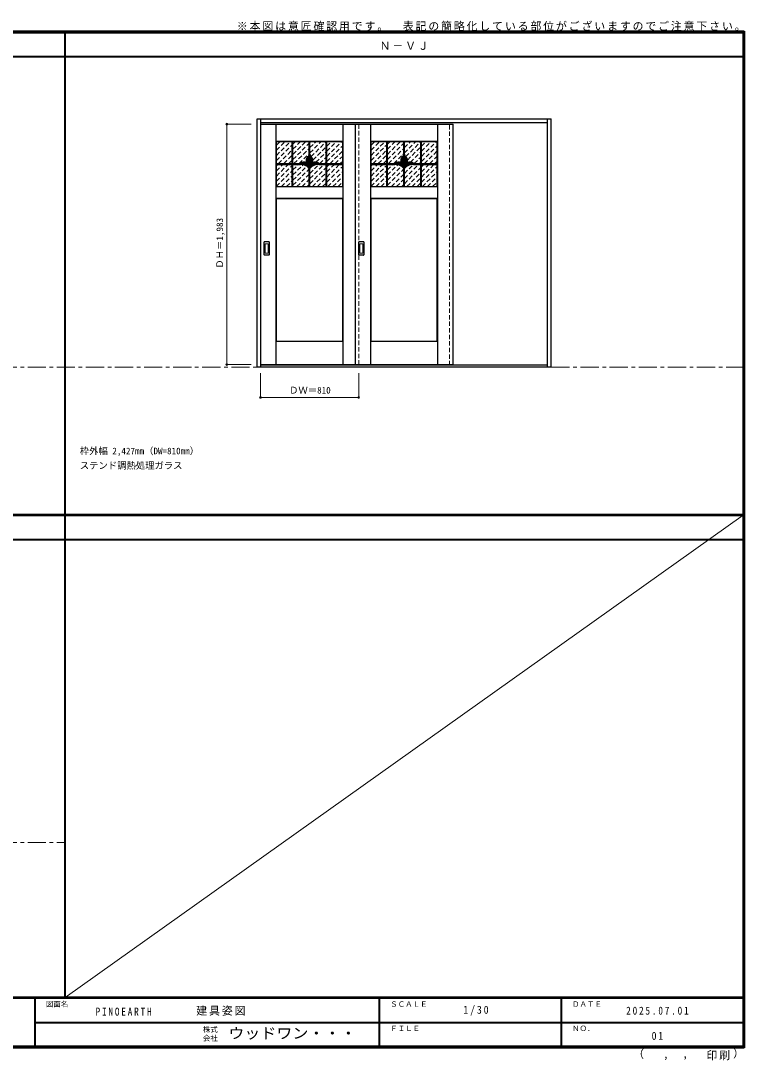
# Model space of a CAD drawing. Units: millimetres, scale not verified. Extents: x -6000 to 5700, y -4307 to 4260.
# Drawn here: x -267 to 5700, y -4307 to 4260 of the extents above; entities that cross this region are included whole.
import ezdxf
from ezdxf.enums import TextEntityAlignment as Align

# ---------------------------------------------------------------- set-up
doc = ezdxf.new("R2010")
doc.units = ezdxf.units.MM
doc.header["$LTSCALE"] = 30
doc.header["$PDMODE"] = 32
doc.header["$PDSIZE"] = 15
doc.linetypes.add('CHAIN1', pattern=[8, 5, -1, 1, -1])
doc.linetypes.add('DASHED1', pattern=[1.8, 1.2, -0.6])
for name, color, linetype, lineweight in [('0-0_補助線', 7, 'CHAIN1', 18), ('0-2_扉', 3, 'Continuous', 25), ('0-3_仕上げ', 4, 'Continuous', 9), ('0-4_枠', 3, 'Continuous', 25), ('0-6_引手', 3, 'Continuous', 25), ('0-B_寸法', 4, 'Continuous', 9), ('0-C_ハッチ', 4, 'DASHED1', 9), ('F-0_補助線', 7, 'Continuous', 18), ('F-1_枠', 6, 'Continuous', 40)]:
    doc.layers.add(name, color=color, linetype=linetype, lineweight=lineweight)
doc.layers.add('0-A_文字', color=7, linetype='Continuous')
doc.layers.add('F-A_文字', color=7, linetype='Continuous')
doc.styles.add('ＭＳ ゴシック', font='')
doc.styles.get('ＭＳ ゴシック').set_extended_font_data('MS Gothic')

msp = doc.modelspace()

# ---------------------------------------------------------------- linework, layer by layer
at = {"layer": '0-0_補助線'}
for p, q in [((-5490, 1406), (5690, 1406)), ((-5490, -2513.25), (100, -2513.25))]:
    msp.add_line(p, q, dxfattribs=at)
at = {"layer": '0-2_扉'}
for p, q in [((1713, 3409), (3300, 3409)), ((2490, 3409), (2490, 1426))]:
    msp.add_line(p, q, dxfattribs=at)
at = {"layer": '0-2_扉', "color": 4, "linetype": 'DASHED1', "lineweight": 9}
msp.add_line((2520, 1426), (2520, 3409), dxfattribs=at)
msp.add_lwpolyline([(1713, 1426), (1710, 1426), (1710, 3409), (1713, 3409)], dxfattribs=at)
at = {"layer": '0-2_扉'}
msp.add_lwpolyline([(1713, 1426), (3300, 1426), (3300, 3409)], dxfattribs=at)
at = {"layer": '0-3_仕上げ', "color": 7, "lineweight": 18}
for p, q in [((1838, 1426), (1838, 3409)), ((1839, 3268), (1839, 3409)), ((1840, 3269), (1840, 3409)), ((2390, 3269), (2390, 3409)), ((2391, 3268), (2391, 3409)), ((2392, 1426), (2392, 3409)), ((2618, 1426), (2618, 3409)), ((2619, 3268), (2619, 3409)), ((2620, 3269), (2620, 3409)), ((3170, 3269), (3170, 3409)), ((3171, 3268), (3171, 3409)), ((3172, 1426), (3172, 3409)), ((1840, 3269), (2390, 3269)), ((2388, 3265), (2391, 3268)), ((2390, 3269), (2391, 3268)), ((2620, 3269), (3170, 3269)), ((3168, 3265), (3171, 3268)), ((3170, 3269), (3171, 3268)), ((1839, 2892), (1842, 2895)), ((1839, 2892), (1840, 2891)), ((1839, 2892), (1839, 2798)), ((1840, 2799), (1840, 2891)), ((1840, 2891), (2390, 2891)), ((2390, 2799), (2390, 2891)), ((2391, 2892), (2391, 2798)), ((2619, 2892), (2622, 2895)), ((2619, 2892), (2620, 2891)), ((2619, 2892), (2619, 2798)), ((2620, 2799), (2620, 2891)), ((2620, 2891), (3170, 2891)), ((3170, 2799), (3170, 2891)), ((3171, 2892), (3171, 2798)), ((1840, 2799), (2390, 2799)), ((2388, 2795), (2391, 2798)), ((2390, 2799), (2391, 2798)), ((2620, 2799), (3170, 2799)), ((3168, 2795), (3171, 2798)), ((3170, 2799), (3171, 2798)), ((1839, 1617), (1842, 1620)), ((1839, 1617), (1840, 1616)), ((1839, 1426), (1839, 1617)), ((1840, 1616), (2390, 1616)), ((1840, 1426), (1840, 1616)), ((2390, 1426), (2390, 1616)), ((2391, 1426), (2391, 1617)), ((2619, 1617), (2622, 1620)), ((2619, 1617), (2620, 1616)), ((2619, 1426), (2619, 1617)), ((2620, 1616), (3170, 1616)), ((2620, 1426), (2620, 1616)), ((3170, 1426), (3170, 1616)), ((3171, 1426), (3171, 1617))]:
    msp.add_line(p, q, dxfattribs=at)
at = {"layer": '0-3_仕上げ', "color": 3, "lineweight": 25}
for p, q in [((1842, 3265), (2388, 3265)), ((1842, 2895), (1842, 3265)), ((1972, 2895), (1972, 3265)), ((1978, 2895), (1978, 3265)), ((2112, 3160.32), (2112, 3265)), ((2118, 3160.32), (2118, 3265)), ((2252, 2895), (2252, 3265)), ((2258, 2895), (2258, 3265)), ((2388, 2895), (2388, 3265)), ((2622, 3265), (3168, 3265)), ((2622, 2895), (2622, 3265)), ((2752, 2895), (2752, 3265)), ((2758, 2895), (2758, 3265)), ((2892, 3160.32), (2892, 3265)), ((2898, 3160.32), (2898, 3265)), ((3032, 2895), (3032, 3265)), ((3038, 2895), (3038, 3265)), ((3168, 2895), (3168, 3265)), ((2124.45, 3136.2), (2092.79, 3104.54)), ((2120.3, 3140.53), (2092.98, 3113.21)), ((2128.67, 3131.93), (2094.19, 3097.45)), ((2132.2, 3126.97), (2096.61, 3091.38)), ((2116.83, 3145.55), (2097.2, 3125.91)), ((2134.96, 3121.25), (2099.84, 3086.13)), ((2136.8, 3114.61), (2103.79, 3081.6)), ((2137.35, 3106.67), (2107.8, 3077.12)), ((2135.44, 3096.28), (2111.25, 3072.09)), ((2904.45, 3136.2), (2872.79, 3104.54)), ((2900.3, 3140.53), (2872.98, 3113.21)), ((2908.67, 3131.93), (2874.19, 3097.45)), ((2912.2, 3126.97), (2876.61, 3091.38)), ((2896.83, 3145.55), (2877.2, 3125.91)), ((2914.96, 3121.25), (2879.84, 3086.13)), ((2916.8, 3114.61), (2883.79, 3081.6)), ((2917.35, 3106.67), (2887.8, 3077.12)), ((2915.44, 3096.28), (2891.25, 3072.09)), ((1842, 3083), (2037.82, 3083)), ((1842, 3077), (2039, 3077)), ((2112, 2895), (2112, 3043.88)), ((2118, 2895), (2118, 3043.88)), ((2190.99, 3077), (2388, 3077)), ((2192.18, 3083), (2388, 3083)), ((2622, 3083), (2817.82, 3083)), ((2622, 3077), (2819, 3077)), ((2892, 2895), (2892, 3043.88)), ((2898, 2895), (2898, 3043.88)), ((2970.99, 3077), (3168, 3077)), ((2972.18, 3083), (3168, 3083)), ((1842, 2895), (2388, 2895)), ((2622, 2895), (3168, 2895)), ((1842, 2795), (2388, 2795)), ((1842, 1620), (1842, 2795)), ((2388, 1620), (2388, 2795)), ((2622, 2795), (3168, 2795)), ((2622, 1620), (2622, 2795)), ((3168, 1620), (3168, 2795)), ((1842, 1620), (2388, 1620)), ((2622, 1620), (3168, 1620))]:
    msp.add_line(p, q, dxfattribs=at)
at = {"layer": '0-3_仕上げ', "color": 3, "linetype": 'CHAIN1', "lineweight": 25}
for p, q in [((1975, 2895), (1975, 3265)), ((2115, 3160.32), (2115, 3265)), ((2255, 2895), (2255, 3265)), ((2755, 2895), (2755, 3265)), ((2895, 3160.32), (2895, 3265)), ((3035, 2895), (3035, 3265)), ((1842, 3080), (2039, 3080)), ((2115, 2895), (2115, 3049.89)), ((2191, 3080), (2388, 3080)), ((2622, 3080), (2819, 3080)), ((2895, 2895), (2895, 3049.89)), ((2971, 3080), (3168, 3080))]:
    msp.add_line(p, q, dxfattribs=at)
at = {"layer": '0-3_仕上げ', "color": 2, "lineweight": 35}
for p, q in [((2053.22, 3085.92), (2057.89, 3081.25)), ((2059.53, 3088.1), (2069.13, 3078.5)), ((2066.8, 3089.32), (2082.96, 3073.15)), ((2075.51, 3089.09), (2109.52, 3055.08)), ((2087.37, 3085.71), (2108.34, 3064.75)), ((2145.35, 3086.83), (2155.5, 3076.69)), ((2151.99, 3088.69), (2161.87, 3078.8)), ((2159.71, 3089.44), (2168.62, 3080.54)), ((2169.24, 3088.4), (2175.77, 3081.87)), ((2833.22, 3085.92), (2837.89, 3081.25)), ((2839.53, 3088.1), (2849.13, 3078.5)), ((2846.8, 3089.32), (2862.96, 3073.15)), ((2855.51, 3089.09), (2889.52, 3055.08)), ((2867.37, 3085.71), (2888.34, 3064.75)), ((2925.35, 3086.83), (2935.5, 3076.69)), ((2931.99, 3088.69), (2941.87, 3078.8)), ((2939.71, 3089.44), (2948.62, 3080.54)), ((2949.24, 3088.4), (2955.77, 3081.87)), ((2120.2, 3061.07), (2123.48, 3057.79)), ((2122.76, 3067), (2128.15, 3061.61)), ((2126.02, 3072.22), (2133.07, 3065.17)), ((2129.91, 3076.82), (2138.26, 3068.47)), ((2134.41, 3080.8), (2143.71, 3071.51)), ((2139.54, 3084.16), (2149.45, 3074.25)), ((2900.2, 3061.07), (2903.48, 3057.79)), ((2902.76, 3067), (2908.15, 3061.61)), ((2906.02, 3072.22), (2913.07, 3065.17)), ((2909.91, 3076.82), (2918.26, 3068.47)), ((2914.41, 3080.8), (2923.71, 3071.51)), ((2919.54, 3084.16), (2929.45, 3074.25))]:
    msp.add_line(p, q, dxfattribs=at)
at = {"layer": '0-3_仕上げ', "color": 7, "lineweight": 18}
for points in [[(1840, 3269), (1839, 3268), (1842, 3265)], [(2620, 3269), (2619, 3268), (2622, 3265)], [(2388, 2895), (2391, 2892), (2390, 2891)], [(3168, 2895), (3171, 2892), (3170, 2891)], [(1840, 2799), (1839, 2798), (1842, 2795)], [(2620, 2799), (2619, 2798), (2622, 2795)], [(2388, 1620), (2391, 1617), (2390, 1616)], [(3168, 1620), (3171, 1617), (3170, 1616)]]:
    msp.add_lwpolyline(points, dxfattribs=at)
at = {"layer": '0-3_仕上げ', "color": 3, "lineweight": 25}
for centre, radius, start, end in [((2070.07, 3047.44), 48, 65.27067, 132.2051), ((2070.07, 3047.44), 42, 7.55844, 122.98693), ((2129.62, 3108.09), 43, 131.16277, 203.35991), ((2129.62, 3108.09), 37, 131.16277, 225.52075), ((2080.26, 3164.56), 32, 311.16277, 353.05604), ((2080.26, 3164.56), 38, 311.16277, 336.10603), ((2149.74, 3164.56), 38, 203.89397, 228.83723), ((2149.74, 3164.56), 32, 186.94396, 228.83723), ((2159.93, 3047.44), 42, 57.01307, 172.44156), ((2100.38, 3108.09), 37, 314.47925, 48.83723), ((2100.38, 3108.09), 43, 336.64009, 48.83723), ((2159.93, 3047.44), 48, 47.7949, 114.72933), ((2850.07, 3047.44), 48, 65.27067, 132.2051), ((2850.07, 3047.44), 42, 7.55844, 122.98693), ((2909.62, 3108.09), 43, 131.16277, 203.35991), ((2909.62, 3108.09), 37, 131.16277, 225.52075), ((2860.26, 3164.56), 32, 311.16277, 353.05604), ((2860.26, 3164.56), 38, 311.16277, 336.10603), ((2929.74, 3164.56), 38, 203.89397, 228.83723), ((2929.74, 3164.56), 32, 186.94396, 228.83723), ((2939.93, 3047.44), 42, 57.01307, 172.44156), ((2880.38, 3108.09), 37, 314.47925, 48.83723), ((2880.38, 3108.09), 43, 336.64009, 48.83723), ((2939.93, 3047.44), 48, 47.7949, 114.72933), ((2039.01, 2980), 97, 41.19177, 90.00377), ((2039.01, 2980), 103, 45.10773, 85.43764), ((2070.07, 3047.44), 48, 20.5908, 45.52075), ((2159.93, 3047.44), 48, 134.47925, 159.4092), ((2190.99, 2980), 97, 90, 138.80823), ((2190.99, 2980), 103, 94.56236, 134.89227), ((2819.01, 2980), 97, 41.19177, 90.00377), ((2819.01, 2980), 103, 45.10773, 85.43764), ((2850.07, 3047.44), 48, 20.5908, 45.52075), ((2939.93, 3047.44), 48, 134.47925, 159.4092), ((2970.99, 2980), 97, 90, 138.80823), ((2970.99, 2980), 103, 94.56236, 134.89227)]:
    msp.add_arc(centre, radius, start, end, dxfattribs=at)
at = {"layer": '0-3_仕上げ', "color": 3, "linetype": 'CHAIN1', "lineweight": 25}
for centre, radius, start, end in [((2070.07, 3047.44), 45, 3.11365, 133.65902), ((2129.62, 3108.09), 40, 131.16277, 225.52075), ((2080.26, 3164.56), 35, 311.16277, 353.05604), ((2149.74, 3164.56), 35, 186.94396, 228.83723), ((2159.93, 3047.44), 45, 46.34098, 176.88635), ((2100.38, 3108.09), 40, 314.47925, 48.83723), ((2850.07, 3047.44), 45, 3.11365, 133.65902), ((2909.62, 3108.09), 40, 131.16277, 225.52075), ((2860.26, 3164.56), 35, 311.16277, 353.05604), ((2929.74, 3164.56), 35, 186.94396, 228.83723), ((2939.93, 3047.44), 45, 46.34098, 176.88635), ((2880.38, 3108.09), 40, 314.47925, 48.83723), ((2039.01, 2980), 100, 40.5416, 90.00377), ((2190.99, 2980), 100, 89.99623, 139.4584), ((2819.01, 2980), 100, 40.5416, 90.00377), ((2970.99, 2980), 100, 89.99623, 139.4584)]:
    msp.add_arc(centre, radius, start, end, dxfattribs=at)
at = {"layer": '0-4_枠'}
for p, q in [((1683, 1406), (1683, 3453)), ((1683, 3453), (4107, 3453)), ((1713, 1406), (1713, 3453)), ((4077, 1406), (4077, 3453)), ((4107, 1406), (4107, 3453)), ((1713, 3423), (4077, 3423)), ((4107, 1406), (1683, 1406)), ((4077, 1421), (1713, 1421))]:
    msp.add_line(p, q, dxfattribs=at)
at = {"layer": '0-4_枠', "color": 4, "linetype": 'DASHED1', "lineweight": 9}
for p, q in [((3270, 1421), (3270, 3423)), ((3300, 1421), (3300, 3423))]:
    msp.add_line(p, q, dxfattribs=at)
at = {"layer": '0-6_引手'}
for p, q in [((1740, 2330), (1740, 2437)), ((1780.5, 2438.5), (1741.5, 2438.5)), ((1782, 2437), (1782, 2330)), ((2520, 2330), (2520, 2437)), ((2560.5, 2438.5), (2521.5, 2438.5)), ((2562, 2437), (2562, 2330)), ((1780.5, 2328.5), (1741.5, 2328.5)), ((2560.5, 2328.5), (2521.5, 2328.5))]:
    msp.add_line(p, q, dxfattribs=at)
at = {"layer": '0-6_引手', "color": 7, "lineweight": 18}
for p, q in [((1748.5, 2346), (1748.5, 2421)), ((1772, 2422.5), (1750, 2422.5)), ((1773.5, 2421), (1773.5, 2346)), ((2528.5, 2346), (2528.5, 2421)), ((2552, 2422.5), (2530, 2422.5)), ((2553.5, 2421), (2553.5, 2346)), ((1772, 2344.5), (1750, 2344.5)), ((2552, 2344.5), (2530, 2344.5))]:
    msp.add_line(p, q, dxfattribs=at)
at = {"layer": '0-6_引手'}
for centre, start, end in [((1741.5, 2437), 90, 180), ((1780.5, 2437), 0, 90), ((2521.5, 2437), 90, 180), ((2560.5, 2437), 0, 90), ((1741.5, 2330), 180, 270), ((1780.5, 2330), 270, 0), ((2521.5, 2330), 180, 270), ((2560.5, 2330), 270, 0)]:
    msp.add_arc(centre, 1.5, start, end, dxfattribs=at)
at = {"layer": '0-6_引手', "color": 7, "lineweight": 18}
for centre, start, end in [((1750, 2421), 90, 180), ((1772, 2421), 0, 90), ((2530, 2421), 90, 180), ((2552, 2421), 0, 90), ((1750, 2346), 180, 270), ((1772, 2346), 270, 0), ((2530, 2346), 180, 270), ((2552, 2346), 270, 0)]:
    msp.add_arc(centre, 1.5, start, end, dxfattribs=at)
at = {"layer": '0-B_寸法'}
for p, q in [((1433, 3409), (1633, 3409)), ((1433, 3409), (1433, 1426)), ((1433, 1426), (1633, 1426)), ((1710, 1156), (1710, 1356)), ((2520, 1156), (2520, 1356)), ((2520, 1156), (1710, 1156))]:
    msp.add_line(p, q, dxfattribs=at)
at = {"layer": '0-B_寸法', "color": 7}
for p in [(1433, 3409), (1433, 1426), (1710, 1156), (2520, 1156)]:
    msp.add_point(p, dxfattribs=at)
at = {"layer": '0-C_ハッチ'}
for p, q in [((1842, 3150.63), (1956.37, 3265)), ((1842, 3193.05), (1913.95, 3265)), ((1842, 3235.48), (1871.52, 3265)), ((1978, 3159.35), (2083.65, 3265)), ((1978, 3201.77), (2041.23, 3265)), ((1978, 3244.2), (1998.8, 3265)), ((2118, 3172.07), (2210.93, 3265)), ((2118, 3214.49), (2168.51, 3265)), ((2118, 3256.92), (2126.08, 3265)), ((2128.76, 3140.4), (2252, 3263.64)), ((2258, 3142.36), (2380.64, 3265)), ((2258, 3184.79), (2338.21, 3265)), ((2258, 3227.21), (2295.79, 3265)), ((2622, 3150.63), (2736.37, 3265)), ((2622, 3193.05), (2693.95, 3265)), ((2622, 3235.48), (2651.52, 3265)), ((2758, 3159.35), (2863.65, 3265)), ((2758, 3201.77), (2821.23, 3265)), ((2758, 3244.2), (2778.8, 3265)), ((2898, 3172.07), (2990.93, 3265)), ((2898, 3214.49), (2948.51, 3265)), ((2898, 3256.92), (2906.08, 3265)), ((2908.76, 3140.4), (3032, 3263.64)), ((3038, 3142.36), (3160.64, 3265)), ((3038, 3184.79), (3118.21, 3265)), ((3038, 3227.21), (3075.79, 3265)), ((1842, 3108.2), (1972, 3238.2)), ((1859.23, 3083), (1972, 3195.77)), ((1978, 3116.92), (2112, 3250.92)), ((1986.51, 3083), (2112, 3208.49)), ((2143.16, 3112.38), (2252, 3221.21)), ((2167.98, 3094.77), (2252, 3178.79)), ((2258, 3099.94), (2388, 3229.94)), ((2283.49, 3083), (2388, 3187.51)), ((2622, 3108.2), (2752, 3238.2)), ((2639.23, 3083), (2752, 3195.77)), ((2758, 3116.92), (2892, 3250.92)), ((2766.51, 3083), (2892, 3208.49)), ((2923.16, 3112.38), (3032, 3221.21)), ((2947.98, 3094.77), (3032, 3178.79)), ((3038, 3099.94), (3168, 3229.94)), ((3063.49, 3083), (3168, 3187.51)), ((1901.65, 3083), (1972, 3153.35)), ((1944.08, 3083), (1972, 3110.92)), ((2028.93, 3083), (2112, 3166.07)), ((2082.23, 3093.88), (2087.55, 3099.19)), ((2198.64, 3083), (2252, 3136.36)), ((2241.06, 3083), (2252, 3093.94)), ((2325.92, 3083), (2388, 3145.08)), ((2368.34, 3083), (2388, 3102.66)), ((2681.65, 3083), (2752, 3153.35)), ((2724.08, 3083), (2752, 3110.92)), ((2808.93, 3083), (2892, 3166.07)), ((2862.23, 3093.88), (2867.55, 3099.19)), ((2978.64, 3083), (3032, 3136.36)), ((3021.06, 3083), (3032, 3093.94)), ((3105.92, 3083), (3168, 3145.08)), ((3148.34, 3083), (3168, 3102.66)), ((1842, 2980.92), (1938.08, 3077)), ((1842, 3023.35), (1895.65, 3077)), ((1842, 3065.77), (1853.23, 3077)), ((1842, 2938.49), (1972, 3068.49)), ((1842, 2896.07), (1972, 3026.07)), ((1978, 3032.07), (2022.93, 3077)), ((1978, 3074.49), (1980.51, 3077)), ((1978, 2989.64), (2062.48, 3074.12)), ((1978, 2947.21), (2092.02, 3061.23)), ((1978, 2904.79), (2112, 3038.79)), ((2118, 2959.94), (2235.06, 3077)), ((2118, 3002.36), (2192.64, 3077)), ((2118, 2917.51), (2252, 3051.51)), ((2137.92, 2895), (2252, 3009.08)), ((2258, 2972.66), (2362.34, 3077)), ((2258, 3015.08), (2319.92, 3077)), ((2258, 3057.51), (2277.49, 3077)), ((2258, 2930.23), (2388, 3060.23)), ((2265.2, 2895), (2388, 3017.8)), ((2622, 2980.92), (2718.08, 3077)), ((2622, 3023.35), (2675.65, 3077)), ((2622, 3065.77), (2633.23, 3077)), ((2622, 2938.49), (2752, 3068.49)), ((2622, 2896.07), (2752, 3026.07)), ((2758, 3032.07), (2802.93, 3077)), ((2758, 3074.49), (2760.51, 3077)), ((2758, 2989.64), (2842.48, 3074.12)), ((2758, 2947.21), (2872.02, 3061.23)), ((2758, 2904.79), (2892, 3038.79)), ((2898, 2959.94), (3015.06, 3077)), ((2898, 3002.36), (2972.64, 3077)), ((2898, 2917.51), (3032, 3051.51)), ((2917.92, 2895), (3032, 3009.08)), ((3038, 2972.66), (3142.34, 3077)), ((3038, 3015.08), (3099.92, 3077)), ((3038, 3057.51), (3057.49, 3077)), ((3038, 2930.23), (3168, 3060.23)), ((3045.2, 2895), (3168, 3017.8)), ((1883.36, 2895), (1972, 2983.64)), ((1925.79, 2895), (1972, 2941.21)), ((2010.64, 2895), (2112, 2996.36)), ((2053.06, 2895), (2112, 2953.94)), ((2180.34, 2895), (2252, 2966.66)), ((2222.77, 2895), (2252, 2924.23)), ((2307.62, 2895), (2388, 2975.38)), ((2350.05, 2895), (2388, 2932.95)), ((2663.36, 2895), (2752, 2983.64)), ((2705.79, 2895), (2752, 2941.21)), ((2790.64, 2895), (2892, 2996.36)), ((2833.06, 2895), (2892, 2953.94)), ((2960.34, 2895), (3032, 2966.66)), ((3002.77, 2895), (3032, 2924.23)), ((3087.62, 2895), (3168, 2975.38)), ((3130.05, 2895), (3168, 2932.95)), ((1968.21, 2895), (1972, 2898.79)), ((2095.49, 2895), (2112, 2911.51)), ((2748.21, 2895), (2752, 2898.79)), ((2875.49, 2895), (2892, 2911.51))]:
    msp.add_line(p, q, dxfattribs=at)
at = {"layer": 'F-0_補助線'}
msp.add_line((100, -3790), (5690, 184.5), dxfattribs=at)
at = {"layer": 'F-1_枠'}
for p, q in [((-6000, 4175), (5700, 4175)), ((-6000, 4170), (5700, 4170)), ((-6000, 4165), (5700, 4165)), ((100, -3790), (100, 4175)), ((5690, 4175), (5690, -4205)), ((5695, 4175), (5695, -4205)), ((5700, 4175), (5700, -4205)), ((-6000, 3965), (5700, 3965)), ((-6000, 190.5), (5700, 190.5)), ((-6000, 187.5), (5700, 187.5)), ((-6000, 184.5), (5700, 184.5)), ((-6000, -15.5), (5700, -15.5)), ((5700, -3790), (-6000, -3790)), ((5700, -3795), (-6000, -3795)), ((-150, -3795), (-150, -4195)), ((2690, -3795), (2690, -4195)), ((4190, -3795), (4190, -4195)), ((-150, -3995), (5690, -3995.01)), ((5700, -4195), (-6000, -4195)), ((5700, -4200), (-6000, -4200)), ((5700, -4205), (-6000, -4205))]:
    msp.add_line(p, q, dxfattribs=at)

# ---------------------------------------------------------------- texts
at = {"layer": '0-A_文字', "style": 'ＭＳ ゴシック'}
for s, p in [('枠外幅 2,427mm（DW=810mm）', (220, 670.5)), ('ステンド調熱処理ガラス', (220, 550.5))]:
    msp.add_text(s, height=54.99, dxfattribs=at).set_placement(p, align=Align.BOTTOM_LEFT)
at = {"layer": '0-A_文字', "char_height": 65.98, "attachment_point": 7, "style": 'ＭＳ ゴシック'}
for s, insert in [('\\T1.17;※本図は意匠確認用です。\u3000表記の簡略化している部位がございますのでご注意下さい。', (1515, 4175)), ('\\T1.17;Ｎ－ＶＪ', (2692.5, 4020))]:
    msp.add_mtext(s, dxfattribs=dict(at, insert=insert))
at = {"layer": '0-B_寸法', "color": 7, "style": 'ＭＳ ゴシック'}
msp.add_text('ＤＨ＝1,983', height=54.99, rotation=90, dxfattribs=at).set_placement((1418, 2217.25), align=Align.BOTTOM_LEFT)
msp.add_text('ＤＷ＝810', height=54.99, dxfattribs=at).set_placement((1946.25, 1171), align=Align.BOTTOM_LEFT)
at = {"layer": 'F-A_文字', "style": 'ＭＳ ゴシック'}
for s, height, p in [('図面名', 43.99, (-60, -3880)), ('ＳＣＡＬＥ', 43.99, (2780, -3880)), ('ＤＡＴＥ', 43.99, (4280, -3880)), ('株式', 43.99, (1235, -4089)), ('ＦＩＬＥ', 43.99, (2780, -4080)), ('ＮＯ．', 43.99, (4280, -4080)), ('会社', 43.99, (1235, -4161)), ('（', 65.98, (4784.03, -4308.31)), (',', 65.98, (5031.28, -4308.31)), (',', 65.98, (5190.2, -4305.53)), ('）', 65.98, (5608.4, -4304.13))]:
    msp.add_text(s, height=height, dxfattribs=at).set_placement(p, align=Align.BOTTOM_LEFT)
at = {"layer": 'F-A_文字', "style": 'ＭＳ ゴシック', "width": 1.1}
msp.add_text('ウッドワン・・・', height=87.98, dxfattribs=at).set_placement((1445, -4155), align=Align.BOTTOM_LEFT)
at = {"layer": 'F-A_文字', "char_height": 65.98, "attachment_point": 7, "style": 'ＭＳ ゴシック'}
for s, insert in [('\\T1.38;\\W0.9;1/30', (3383.75, -3940)), ('\\T1.39;\\W0.85;PINOEARTH', (350, -3940.79)), ('\\T1.17;建具姿図', (1180.42, -3940)), ('\\T1.39;\\W0.85;2025.07.01', (4726.25, -3932.5)), ('\\T1.36;\\W0.9;01', (4936.25, -4140)), ('\\T1.17;印刷', (5388.15, -4306.92))]:
    msp.add_mtext(s, dxfattribs=dict(at, insert=insert))

doc.saveas('drawing.dxf')
